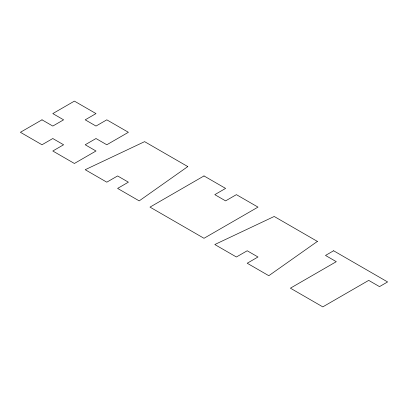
<?xml version="1.0" encoding="UTF-8"?>
<svg xmlns="http://www.w3.org/2000/svg" width="408" height="408" viewBox="0 0 408 408"><rect width="100%" height="100%" fill="white"/><g stroke="black" fill="none" stroke-linecap="round" stroke-linejoin="round"><path stroke-width="0.61" d="M187.802 166.586L139.199 200.884L117.601 188.409L128.398 182.177L117.601 175.94L106.799 182.177L85.201 169.708L144.6 141.647L187.802 166.586M317.399 241.414L268.801 275.706L247.202 263.236L257.999 256.999L247.202 250.767L236.4 256.999L214.802 244.53L274.202 216.47L317.399 241.414M41.998 119.825L20.4 132.294L41.998 144.764L52.8 138.531L63.602 144.764L52.8 151.001L74.399 163.47L96.002 151.001L85.201 144.764L96.002 138.531L106.799 144.764L128.398 132.294L106.799 119.825L96.002 126.057L85.201 119.825L96.002 113.587L74.399 101.118L52.8 113.587L63.602 119.825L52.8 126.057L41.998 119.825M204 175.94L150.001 207.116L204 238.292L257.999 207.116L236.4 194.647L225.599 200.884L214.802 194.647L225.599 188.409L204 175.94M333.601 250.767L325.502 255.444L336.299 261.676L290.399 288.175L322.799 306.882L368.699 280.383L379.501 286.62L387.6 281.943L333.601 250.767"/></g></svg>
